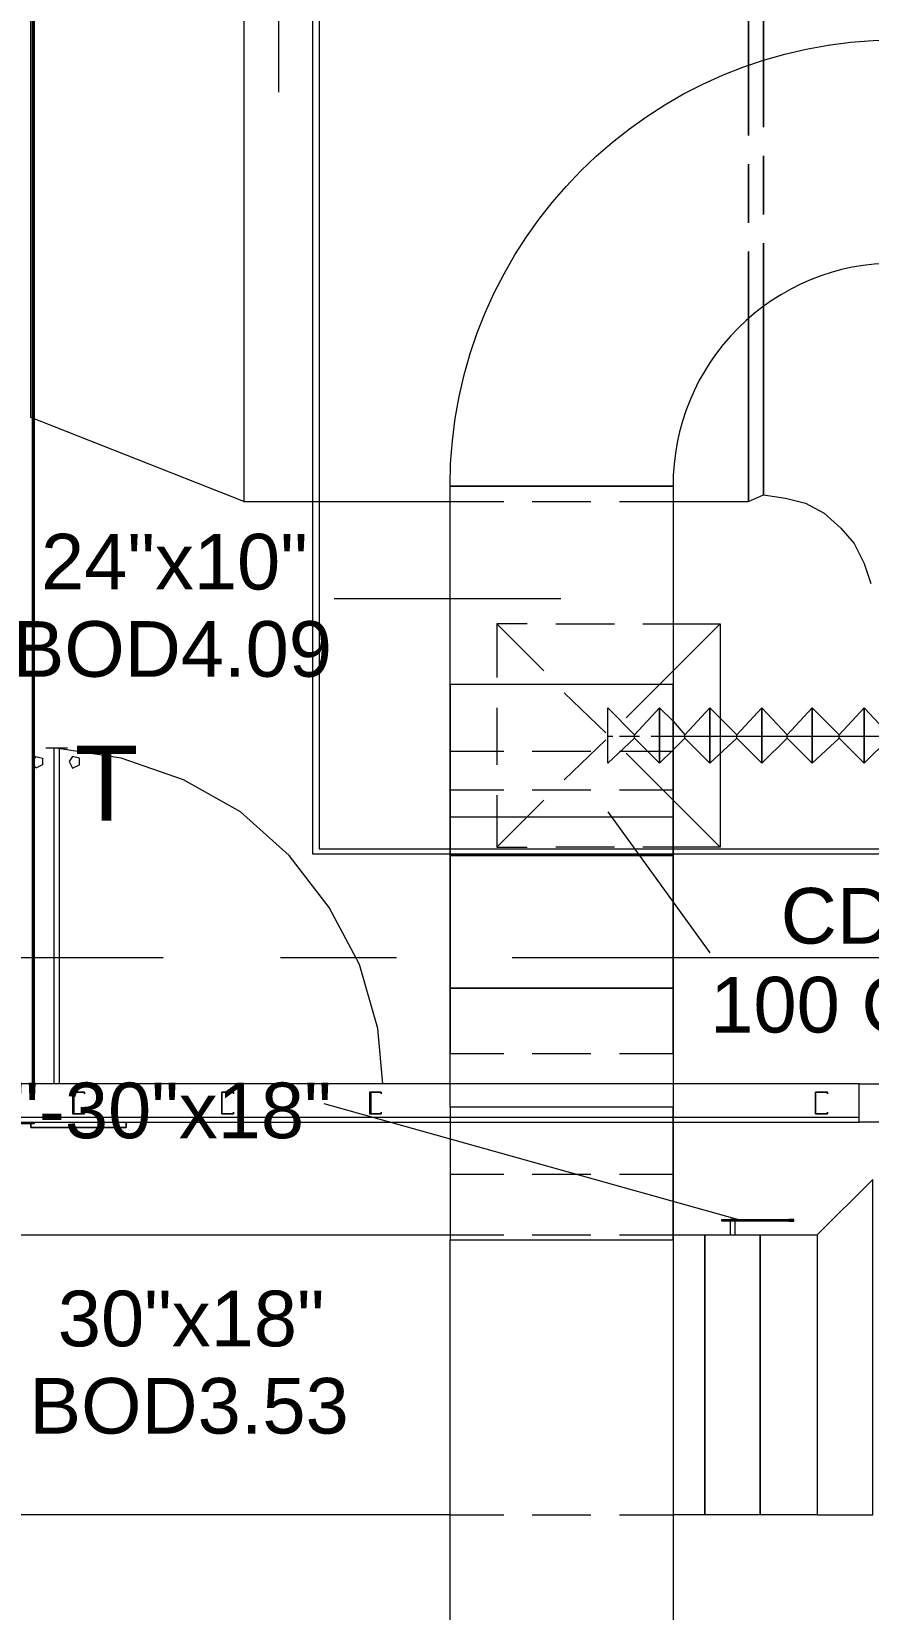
# Model space of a CAD drawing. Header units: metres. Extents: x -2 to 237, y -8 to 52.
# Drawn here: x 16.271 to 18.557, y 21.377 to 25.685 of the extents above; entities that cross this region are included whole.
import ezdxf

# ---------------------------------------------------------------- set-up
doc = ezdxf.new("R2010")
doc.units = ezdxf.units.M
doc.layers.add('HVAC - Ductos', color=5, linetype='Continuous', lineweight=0)
doc.layers.add('PDF2_Text', color=7, linetype='Continuous', lineweight=0)
doc.layers.add('PDF2_Geometry', color=7, linetype='Continuous', lineweight=0, true_color=0xaaaaaa)
doc.styles.add('PDF Helvetica', font='')
doc.styles.get('PDF Helvetica').set_extended_font_data('Helvetica')

msp = doc.modelspace()

# ---------------------------------------------------------------- linework, layer by layer
at = {"layer": 'HVAC - Ductos', "lineweight": 0}
for points in [[(16.9466, 25.5199), (16.9466, 27.1099)], [(16.8504, 26.6333), (16.8504, 24.4021), (17.4139, 24.4021)], [(18.2295, 26.6333), (18.2295, 25.5887), (18.2295, 26.6333)], [(18.2707, 26.6196), (18.2707, 25.6025), (18.2707, 26.6196)], [(18.0233, 24.4021), (18.2295, 24.4021), (18.2295, 24.8969), (18.2295, 24.4021), (18.2707, 24.4203), (18.2707, 24.9289), (18.2707, 24.4203), (18.3303, 24.4112), (18.3853, 24.3975), (18.4357, 24.3699), (18.4815, 24.3287), (18.5181, 24.2875), (18.5456, 24.2325), (18.5639, 24.1776)], [(18.0233, 23.9026), (17.4139, 23.9026), (17.4139, 24.4433), (18.0233, 24.4433), (18.0233, 23.9026), (17.4139, 23.9026), (17.4139, 23.8523), (17.4139, 23.8019), (17.4139, 23.7606), (17.4139, 23.7194), (17.4139, 23.5407), (18.0233, 23.5407), (18.0233, 23.7194), (18.0233, 23.7606), (18.0233, 23.8019), (18.0233, 23.8523), (18.0233, 23.9026), (18.0233, 23.8201), (18.0233, 23.7423), (18.0233, 23.669), (18.0233, 23.6002), (18.0233, 23.5407), (18.0233, 23.4857), (18.0233, 23.4124), (18.0233, 23.3345), (18.0233, 23.2521), (18.0233, 23.1741), (18.0233, 23.0963), (18.0233, 23.023), (18.0233, 22.9542), (18.0233, 22.8947), (18.0233, 23.0734), (17.4139, 23.0734), (17.4139, 22.8947), (17.4139, 22.9542), (17.4139, 23.023), (17.4139, 23.0963), (17.4139, 23.1741), (17.4139, 23.2521), (17.4139, 23.3345), (17.4139, 23.4124), (17.4139, 23.4857), (17.4139, 23.5407), (17.4139, 23.4353), (18.0233, 23.4353), (18.0233, 23.5407)], [(17.4139, 24.4021), (17.5606, 24.4021)], [(17.6384, 24.4021), (17.7988, 24.4021)], [(17.8767, 24.4021), (18.0233, 24.4021)], [(17.7163, 24.1363), (17.0978, 24.1363)], [(17.6246, 24.0676), (17.5422, 24.0676), (17.5422, 23.921)], [(17.6705, 23.9393), (17.5422, 24.0676)], [(17.7026, 24.0676), (17.8629, 24.0676)], [(17.9408, 24.0676), (18.0233, 24.0676)], [(18.0233, 24.0676), (18.1516, 24.0676), (18.1516, 23.4582), (18.0233, 23.4582)], [(18.0233, 23.9393), (18.1516, 24.0676)], [(17.895, 23.811), (18.0233, 23.9393)], [(17.4139, 23.5407), (17.4139, 23.6002), (17.4139, 23.669), (17.4139, 23.7423), (17.4139, 23.8201), (17.4139, 23.9026)], [(17.84, 23.7698), (17.7255, 23.8797)], [(17.5422, 23.8385), (17.5422, 23.6827)], [(17.9179, 23.7561), (17.8446, 23.6873), (17.8446, 23.8385), (17.9179, 23.7652), (17.9866, 23.8385), (17.9866, 23.6873), (17.9179, 23.7561), (17.9179, 23.7652)], [(18.0233, 23.7239), (17.9866, 23.6873), (17.9866, 23.8385), (18.0233, 23.8019)], [(18.0233, 23.8019), (18.0554, 23.7652), (18.1241, 23.8385), (18.1241, 23.6873), (18.0554, 23.7561), (18.0554, 23.7652)], [(18.1974, 23.7561), (18.1241, 23.6873), (18.1241, 23.8385), (18.1974, 23.7652), (18.2661, 23.8385), (18.2661, 23.6873), (18.1974, 23.7561), (18.1974, 23.7652)], [(18.3349, 23.7561), (18.2661, 23.6873), (18.2661, 23.8385), (18.3349, 23.7652), (18.4036, 23.8385), (18.4036, 23.6873), (18.3349, 23.7561), (18.3349, 23.7652)], [(18.4769, 23.7561), (18.4036, 23.6873), (18.4036, 23.8385), (18.4769, 23.7652), (18.5456, 23.8385), (18.5456, 23.6873), (18.4769, 23.7561), (18.4769, 23.7652)], [(18.6143, 23.7561), (18.5456, 23.6873), (18.5456, 23.8385), (18.6143, 23.7652), (18.6143, 23.7561), (18.6876, 23.6873), (19.1779, 23.6873), (19.1779, 23.6965), (19.1779, 23.7056), (19.1779, 23.7239), (19.1779, 23.7423), (19.1779, 23.7606), (19.1779, 23.7789), (19.1779, 23.7973), (19.1779, 23.8156), (19.1779, 23.8293), (19.1779, 23.8339), (19.1779, 23.8385), (18.6876, 23.8385), (18.6876, 23.6873), (18.6876, 23.8385), (18.6143, 23.7652)], [(17.7255, 23.6415), (17.84, 23.7515)], [(17.8583, 23.7606), (17.8446, 23.7606)], [(17.9317, 23.7606), (17.895, 23.7606), (17.8767, 23.7606)], [(18.6876, 23.7606), (18.5594, 23.7606), (18.4402, 23.7606), (18.3211, 23.7606), (18.2111, 23.7606), (18.1104, 23.7606), (18.0233, 23.7606), (17.9637, 23.7606)], [(18.0233, 23.7239), (18.0554, 23.7561)], [(17.5606, 23.7194), (17.4139, 23.7194)], [(17.7988, 23.7194), (17.6384, 23.7194)], [(18.0233, 23.7194), (17.8767, 23.7194)], [(18.0233, 23.5865), (17.895, 23.7148)], [(17.5606, 23.614), (17.4139, 23.614)], [(17.7988, 23.614), (17.6384, 23.614)], [(18.0233, 23.614), (17.8767, 23.614)], [(17.5422, 23.6002), (17.5422, 23.4582), (17.6246, 23.4582)], [(17.5422, 23.4582), (17.6705, 23.5865)], [(18.1516, 23.4582), (18.0233, 23.5865)], [(17.8446, 23.5544), (18.1241, 23.1696)], [(17.8629, 23.4582), (17.7026, 23.4582)], [(18.0233, 23.4582), (17.9408, 23.4582)], [(17.4139, 23.4353), (17.4139, 23.3941), (17.4139, 23.3528), (17.4139, 23.3025), (17.4139, 23.2521), (17.4139, 23.2063), (17.4139, 23.1558), (17.4139, 23.1146), (17.4139, 23.0734)], [(18.0233, 23.0734), (18.0233, 23.1146), (18.0233, 23.1558), (18.0233, 23.2063), (18.0233, 23.2521), (18.0233, 23.3025), (18.0233, 23.3528), (18.0233, 23.3941), (18.0233, 23.4353)], [(17.4139, 22.8947), (17.5606, 22.8947)], [(17.6384, 22.8947), (17.7988, 22.8947)], [(17.8767, 22.8947), (18.0233, 22.8947)], [(18.2157, 22.4365), (17.0702, 22.7572)], [(17.4139, 22.7481), (17.4139, 22.6839), (17.4139, 22.6152), (17.4139, 22.5419), (17.4139, 22.4686), (17.4139, 22.3861)], [(18.0233, 22.7481), (18.0233, 22.6839), (18.0233, 22.6152), (18.0233, 22.5419), (18.0233, 22.4686), (18.0233, 22.3861)], [(17.4139, 22.5648), (17.5606, 22.5648)], [(17.6384, 22.5648), (17.7988, 22.5648)], [(17.8767, 22.5648), (18.0233, 22.5648)], [(17.4139, 21.6347), (15.7874, 21.6347), (15.7874, 22.3998), (17.4139, 22.3998)], [(17.4139, 22.3998), (17.5606, 22.3998)], [(17.6384, 22.3998), (17.7988, 22.3998)], [(17.8767, 22.3998), (18.0233, 22.3998)], [(18.0233, 22.3998), (18.1104, 22.3998), (18.1104, 21.6347), (18.0233, 21.6347)], [(17.4139, 21.6347), (17.5606, 21.6347)], [(17.6384, 21.6347), (17.7988, 21.6347)], [(17.8767, 21.6347), (18.0233, 21.6347)]]:
    msp.add_lwpolyline(points, dxfattribs=at)
for points in [[(16.2685, 26.3814), (16.8504, 26.6333), (16.8504, 24.4021), (16.2685, 24.6312)], [(18.2707, 25.4237), (18.2707, 25.6025)], [(18.2295, 25.5887), (18.2295, 25.4009)], [(18.2707, 25.1855), (18.2707, 25.3459)], [(18.2295, 25.323), (18.2295, 25.1626)], [(18.2295, 25.0847), (18.2295, 24.8969)], [(18.2707, 24.9289), (18.2707, 25.1076)], [(17.4139, 23.5407), (18.0233, 23.5407), (18.0233, 23.4353), (17.4139, 23.4353)], [(18.0233, 22.7481), (17.4139, 22.7481), (17.4139, 23.0734), (18.0233, 23.0734)], [(18.0233, 22.3861), (18.0233, 22.4365), (18.0233, 22.4823), (18.0233, 22.5281), (18.0233, 22.5648), (18.0233, 22.7481), (17.4139, 22.7481), (17.4139, 22.5648), (17.4139, 22.5281), (17.4139, 22.4823), (17.4139, 22.4365), (17.4139, 22.3861)], [(18.4173, 22.3998), (18.4173, 21.6347), (18.5685, 21.6347), (18.5685, 22.5511)], [(17.4139, 16.4024), (17.4139, 22.3861), (18.0233, 22.3861), (18.0233, 16.4024)], [(18.2615, 22.3998), (18.4173, 22.3998), (18.4173, 21.6347), (18.2615, 21.6347)]]:
    msp.add_lwpolyline(points, close=True, dxfattribs=at)
msp.add_lwpolyline([(18.6326, 25.662), (18.6326, 25.0526, 0.417543), (18.0233, 24.4433), (17.4139, 24.4433, -0.41354)], format="xyb", close=True, dxfattribs=at)
at = {"layer": 'PDF2_Geometry', "lineweight": 0}
for points in [[(16.2731, 27.7375), (16.2731, 22.8122)], [(16.2777, 27.7283), (16.2777, 22.8122)], [(16.2777, 27.7283), (16.2777, 22.8122)], [(16.2731, 23.6919), (16.2822, 23.7056), (16.3006, 23.701), (16.3006, 23.6827), (16.2822, 23.6736)], [(16.3739, 23.6919), (16.383, 23.6736), (16.4014, 23.6827), (16.4014, 23.701), (16.383, 23.7056)], [(18.5319, 22.7068), (18.5319, 22.8122), (20.1309, 22.8122), (20.1309, 22.7068)], [(16.4151, 22.7893), (16.3876, 22.7893), (16.383, 22.7893), (16.383, 22.7297), (16.3876, 22.7297), (16.4151, 22.7297), (16.4151, 22.7343), (16.4151, 22.7297), (16.3876, 22.7297), (16.3876, 22.7893), (16.4151, 22.7893), (16.4151, 22.7847)], [(16.8229, 22.7893), (16.7908, 22.7893), (16.7908, 22.7297), (16.8229, 22.7297), (16.8229, 22.7343), (16.8229, 22.7297), (16.7908, 22.7297), (16.7908, 22.7893), (16.8229, 22.7893), (16.8229, 22.7847)], [(17.2261, 22.7893), (17.1986, 22.7893), (17.194, 22.7893), (17.194, 22.7297), (17.1986, 22.7297), (17.2261, 22.7297), (17.2261, 22.7343), (17.2261, 22.7297), (17.1986, 22.7297), (17.1986, 22.7893), (17.2261, 22.7893), (17.2261, 22.7847)], [(18.4448, 22.7893), (18.4173, 22.7893), (18.4127, 22.7893), (18.4127, 22.7297), (18.4173, 22.7297), (18.4448, 22.7297), (18.4448, 22.7343), (18.4448, 22.7297), (18.4173, 22.7297), (18.4127, 22.7297), (18.4127, 22.7893), (18.4173, 22.7893), (18.4448, 22.7893), (18.4448, 22.7847)], [(16.5296, 22.7068), (16.5296, 22.6931), (16.2685, 22.6931), (16.2685, 22.7023), (16.2685, 22.6931), (16.5296, 22.6931)]]:
    msp.add_lwpolyline(points, close=True, dxfattribs=at)
for points in [[(17.0382, 27.1144), (17.0382, 23.4399), (17.0566, 23.4399), (20.4653, 23.4399), (20.4653, 22.8214), (20.4653, 23.4399), (20.4653, 22.8122), (20.4653, 23.4399)], [(20.4699, 24.9701), (20.4699, 27.1144), (17.0566, 27.1144), (17.0566, 23.4536), (20.4653, 23.4536), (20.4653, 24.9747), (20.4653, 23.4536), (20.4653, 24.9747), (20.4653, 23.4536)], [(16.3693, 23.7285), (16.3098, 23.7285)], [(16.3326, 22.8122), (16.3326, 23.7285)], [(17.2307, 22.8122), (17.2169, 22.9634), (17.1665, 23.1375), (17.084, 23.2933), (16.9741, 23.4353), (16.8412, 23.5544), (16.6855, 23.6415), (16.5159, 23.701), (16.3372, 23.7285)], [(16.3464, 23.7285), (16.3464, 22.8122)], [(16.6305, 23.1558), (15.3613, 23.1558)], [(17.2673, 23.1558), (16.9512, 23.1558)], [(18.8526, 23.1558), (17.5834, 23.1558)], [(16.1631, 22.7343), (16.1631, 22.7068), (16.2364, 22.7068), (18.5319, 22.7068), (18.5319, 22.8122), (16.1631, 22.8122), (16.1631, 22.7389)], [(16.2777, 22.7068), (16.2777, 22.7023), (6.2208, 22.7023)], [(16.2364, 22.7205), (18.5319, 22.7205)]]:
    msp.add_lwpolyline(points, dxfattribs=at)
at = {"layer": 'PDF2_Geometry', "color": 254, "lineweight": 0, "true_color": 0xd2d2d2}
msp.add_lwpolyline([(17.2169, 22.7297), (17.2215, 22.7297)], dxfattribs=at)
at = {"layer": 'PDF2_Geometry', "color": 5, "lineweight": 0}
for points in [[(18.3394, 22.4365), (18.344, 22.4365), (18.3486, 22.4365), (18.3531, 22.4365), (18.3486, 22.4365), (18.344, 22.4365), (18.3394, 22.4365), (18.1882, 22.4365), (18.1562, 22.4365), (18.1562, 22.4411), (18.1882, 22.4411), (18.1882, 22.4365), (18.1836, 22.4365), (18.179, 22.4365), (18.179, 22.3998)], [(18.1882, 22.4411), (18.3394, 22.4411), (18.344, 22.4411), (18.3486, 22.4411), (18.3531, 22.4411), (18.3486, 22.4411), (18.344, 22.4411), (18.3394, 22.4411)], [(18.1928, 22.3998), (18.1928, 22.4365)], [(18.3531, 22.4411), (18.3531, 22.4411)], [(18.3531, 22.4365), (18.3531, 22.4411)], [(18.3531, 22.4365), (18.3531, 22.4365)]]:
    msp.add_lwpolyline(points, dxfattribs=at)
for points in [[(18.1882, 22.4411), (18.1836, 22.4411), (18.179, 22.4411), (18.1836, 22.4411)], [(18.1104, 22.3998), (18.2615, 22.3998), (18.2615, 21.6347), (18.1104, 21.6347)]]:
    msp.add_lwpolyline(points, close=True, dxfattribs=at)

# ---------------------------------------------------------------- texts
at = {"layer": 'PDF2_Text', "lineweight": 0, "attachment_point": 4, "style": 'PDF Helvetica'}
for s, insert, char_height in [('24"x10"', (16.2967, 24.2365), 0.1519), ('BOD4.09', (16.2188, 23.9982), 0.1519), ('T', (16.3883, 23.6326), 0.2047), ('CD-1', (18.3173, 23.2697), 0.1519), ('100 CFM', (18.1248, 23.0269), 0.1519), ('BD-30"x18"-30"x18"', (15.197, 22.7382), 0.151898), ('30"x18"', (16.3425, 22.1701), 0.1519), ('BOD3.53', (16.2646, 21.9318), 0.1519)]:
    msp.add_mtext(s, dxfattribs=dict(at, insert=insert, char_height=char_height))

doc.saveas('drawing.dxf')
